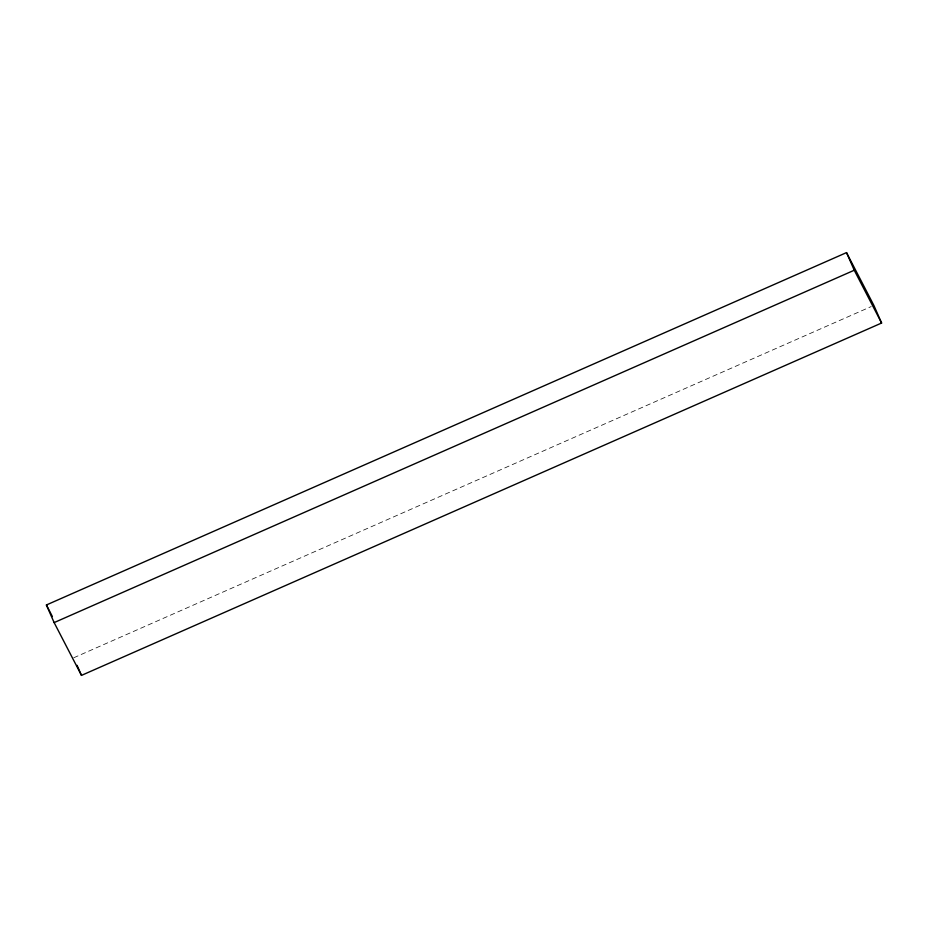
<?xml version="1.0" encoding="UTF-8"?>
<svg xmlns="http://www.w3.org/2000/svg" width="928" height="928" viewBox="0 0 928 928"><rect width="100%" height="100%" fill="white"/><g stroke="black" fill="none" stroke-linecap="round" stroke-linejoin="round"><path stroke-width="0.7" stroke-dasharray="4.64 3.48" d="M73.741 657.766L871.206 306.565"/><path stroke-width="1.39" d="M46.4 604.975L846.522 252.613L873.863 305.405L881.6 323.025L81.478 675.387L54.137 622.595L46.4 604.975L52.397 616.563M54.137 622.595L854.259 270.234L881.6 323.025M846.522 252.613L854.259 270.234M77.059 665.318L81.478 675.387"/></g></svg>
